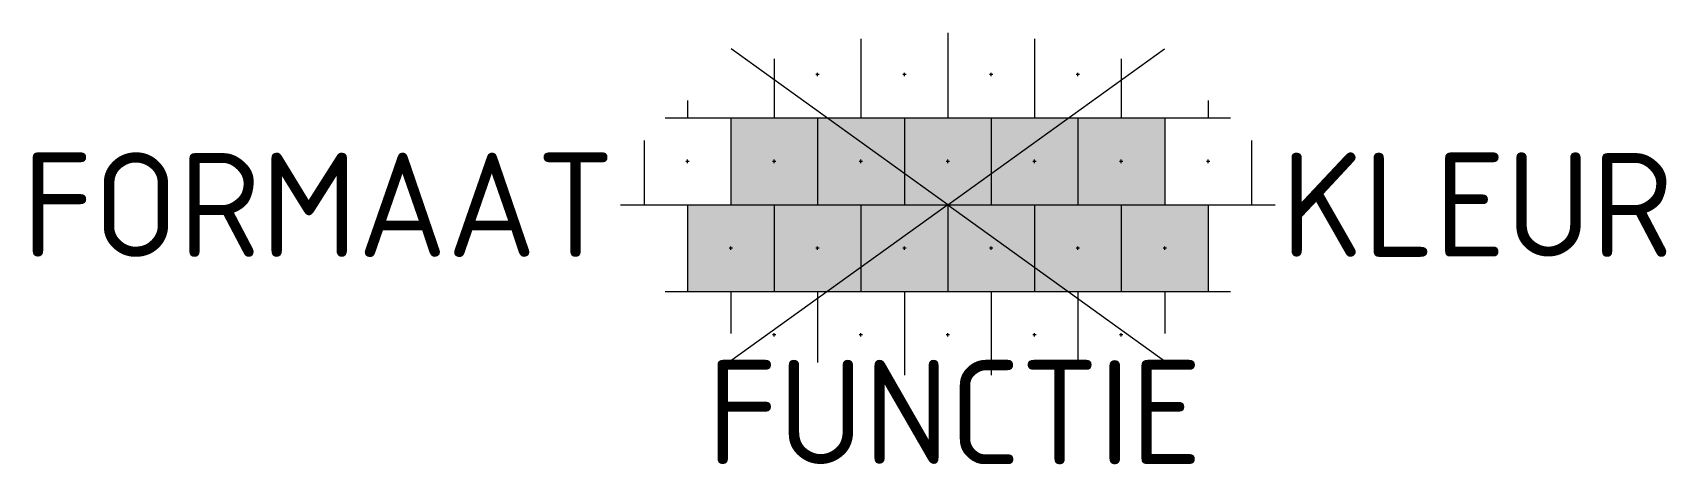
# Model space of a CAD drawing. Extents: x -15.8 to 12.4, y -4.5 to 3.
import ezdxf
from ezdxf.enums import TextEntityAlignment as Align

# ---------------------------------------------------------------- set-up
doc = ezdxf.new("R2010")
doc.units = 0
doc.styles.add('NLCS-ISO', font='NLCS-ISO.ttf')

msp = doc.modelspace()

# ---------------------------------------------------------------- hatches: boundary and pattern name
h = msp.add_hatch(color=254)
h.dxf.hatch_style = 1
h.paths.add_polyline_path([(-2.25, 1.5), (-3.75, 1.5), (-3.75, 0), (-3, 0), (-2.25, 0)])
h = msp.add_hatch(color=254)
h.dxf.hatch_style = 1
h.paths.add_polyline_path([(-0.75, 1.5), (-2.25, 1.5), (-2.25, 0), (-1.5, 0), (-0.75, 0)])
h = msp.add_hatch(color=254)
h.dxf.hatch_style = 1
h.paths.add_polyline_path([(0.75, 1.5), (-0.75, 1.5), (-0.75, 0), (0, 0), (0.75, 0)])
h = msp.add_hatch(color=254)
h.dxf.hatch_style = 1
h.paths.add_polyline_path([(2.25, 1.5), (0.75, 1.5), (0.75, 0), (1.5, 0), (2.25, 0)])
h = msp.add_hatch(color=254)
h.dxf.hatch_style = 1
h.paths.add_polyline_path([(3.75, 1.5), (2.25, 1.5), (2.25, 0), (3, 0), (3.75, 0)])
h = msp.add_hatch(color=254)
h.dxf.hatch_style = 1
h.paths.add_polyline_path([(-3, 0), (-4.5, 0), (-4.5, -1.5), (-3, -1.5)])
h = msp.add_hatch(color=254)
h.dxf.hatch_style = 1
h.paths.add_polyline_path([(-1.5, 0), (-3, 0), (-3, -1.5), (-1.5, -1.5)])
h = msp.add_hatch(color=254)
h.dxf.hatch_style = 1
h.paths.add_polyline_path([(0, 0), (-1.5, 0), (-1.5, -1.5), (0, -1.5)])
h = msp.add_hatch(color=254)
h.dxf.hatch_style = 1
h.paths.add_polyline_path([(1.5, 0), (0, 0), (0, -1.5), (1.5, -1.5)])
h = msp.add_hatch(color=254)
h.dxf.hatch_style = 1
h.paths.add_polyline_path([(3, 0), (1.5, 0), (1.5, -1.5), (3, -1.5)])
h = msp.add_hatch(color=254)
h.dxf.hatch_style = 1
h.paths.add_polyline_path([(4.5, 0), (3, 0), (3, -1.5), (4.5, -1.5)])

# ---------------------------------------------------------------- linework, layer by layer
for p, q in [((-1.5, 2.866), (-1.5, 1.5)), ((0, 2.973), (0, 1.5)), ((1.5, 2.866), (1.5, 1.5)), ((-3, 2.521), (-3, 1.5)), ((-2.25, 2.221), (-2.25, 2.279)), ((-0.75, 2.221), (-0.75, 2.279)), ((0.75, 2.221), (0.75, 2.279)), ((2.25, 2.221), (2.25, 2.279)), ((3, 2.521), (3, 1.5)), ((-2.221, 2.25), (-2.279, 2.25)), ((-0.721, 2.25), (-0.779, 2.25)), ((0.779, 2.25), (0.721, 2.25)), ((2.279, 2.25), (2.221, 2.25)), ((-4.5, 1.802), (-4.5, 1.5)), ((4.5, 1.802), (4.5, 1.5)), ((-4.885, 1.5), (4.885, 1.5)), ((-3.75, 1.5), (-3.75, 0)), ((-2.25, 1.5), (-2.25, 0)), ((-0.75, 1.5), (-0.75, 0)), ((0.75, 1.5), (0.75, 0)), ((2.25, 1.5), (2.25, 0)), ((3.75, 1.5), (3.75, 0)), ((-5.25, 1.109), (-5.25, 0)), ((5.25, 1.109), (5.25, 0)), ((-4.471, 0.75), (-4.529, 0.75)), ((-4.5, 0.721), (-4.5, 0.779)), ((-2.971, 0.75), (-3.029, 0.75)), ((-3, 0.721), (-3, 0.779)), ((-1.471, 0.75), (-1.529, 0.75)), ((-1.5, 0.721), (-1.5, 0.779)), ((0.029, 0.75), (-0.029, 0.75)), ((0, 0.721), (0, 0.779)), ((1.529, 0.75), (1.471, 0.75)), ((1.5, 0.721), (1.5, 0.779)), ((3.029, 0.75), (2.971, 0.75)), ((3, 0.721), (3, 0.779)), ((4.529, 0.75), (4.471, 0.75)), ((4.5, 0.721), (4.5, 0.779)), ((-5.658, 0), (5.658, 0)), ((-1.5, 0), (-1.5, -1.5)), ((0, 0), (0, -1.5)), ((-4.5, 0), (-4.5, -1.5)), ((-3, 0), (-3, -1.5)), ((1.5, 0), (1.5, -1.5)), ((3, 0), (3, -1.5)), ((4.5, 0), (4.5, -1.5)), ((-3.721, -0.75), (-3.779, -0.75)), ((-3.75, -0.779), (-3.75, -0.721)), ((-2.221, -0.75), (-2.279, -0.75)), ((-2.25, -0.779), (-2.25, -0.721)), ((-0.721, -0.75), (-0.779, -0.75)), ((-0.75, -0.779), (-0.75, -0.721)), ((0.779, -0.75), (0.721, -0.75)), ((0.75, -0.779), (0.75, -0.721)), ((2.279, -0.75), (2.221, -0.75)), ((2.25, -0.779), (2.25, -0.721)), ((3.779, -0.75), (3.721, -0.75)), ((3.75, -0.779), (3.75, -0.721)), ((-4.885, -1.5), (4.885, -1.5)), ((-3.75, -1.5), (-3.75, -2.226)), ((-2.25, -1.5), (-2.25, -2.728)), ((-0.75, -1.5), (-0.75, -2.947)), ((0.75, -1.5), (0.75, -2.947)), ((2.25, -1.5), (2.25, -2.728)), ((3.75, -1.5), (3.75, -2.226)), ((-2.971, -2.25), (-3.029, -2.25)), ((-3, -2.279), (-3, -2.221)), ((-1.471, -2.25), (-1.529, -2.25)), ((-1.5, -2.279), (-1.5, -2.221)), ((0.029, -2.25), (-0.029, -2.25)), ((0, -2.279), (0, -2.221)), ((1.529, -2.25), (1.471, -2.25)), ((1.5, -2.279), (1.5, -2.221)), ((3.029, -2.25), (2.971, -2.25)), ((3, -2.279), (3, -2.221))]:
    msp.add_line(p, q)
at = {"ltscale": 0.1}
for q in [(-3.745, 2.696), (3.745, 2.696), (-3.771, -2.715), (3.771, -2.715)]:
    msp.add_line((0, 0), q, dxfattribs=at)

# ---------------------------------------------------------------- texts
at = {"style": 'NLCS-ISO'}
msp.add_attdef('FORMAAT', text='30x30', height=1.8, dxfattribs=at).set_placement((-5.758, 0), align=Align.MIDDLE_RIGHT)
msp.add_attdef('KLEUR', text='G', height=1.8, dxfattribs=at).set_placement((5.758, 0), align=Align.MIDDLE_LEFT)
at = {"style": 'NLCS-ISO', "flags": 1}
msp.add_attdef('FUNCTIE', text='', height=1.8, dxfattribs=at).set_placement((0.116, -3.585), align=Align.MIDDLE_CENTER)

doc.saveas('drawing.dxf')
